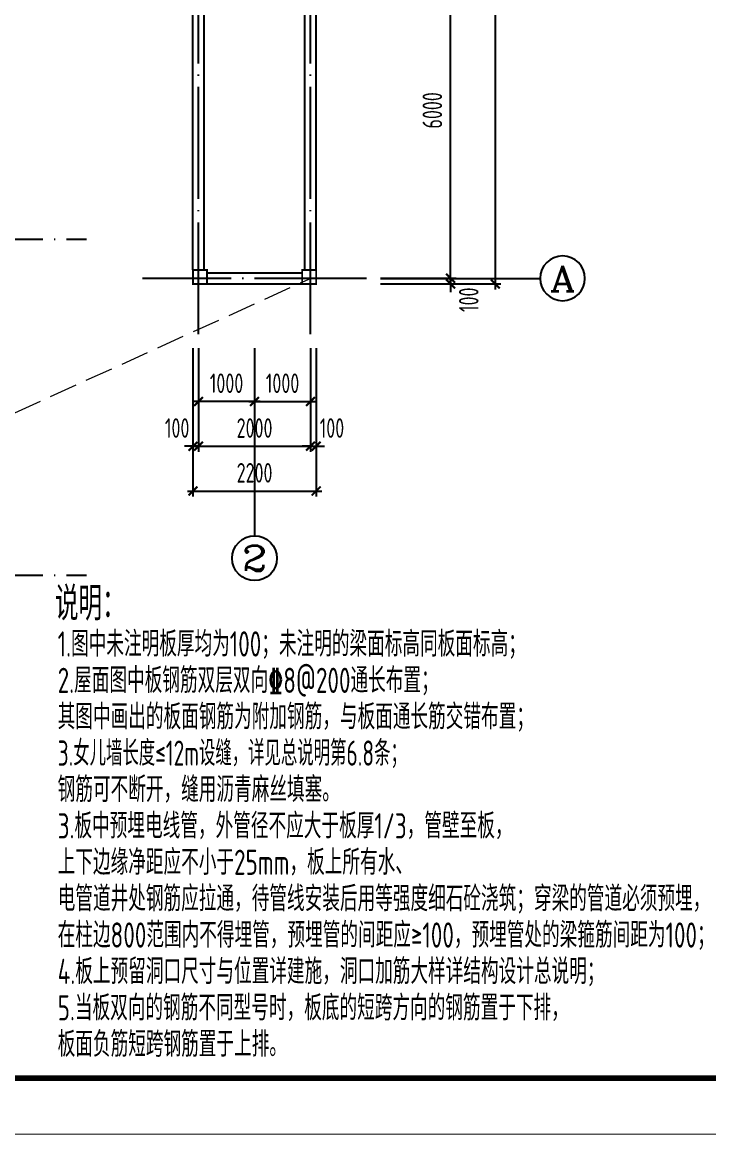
# Model space of a CAD drawing. Extents: x 297659 to 993057, y 192802 to 252212.
# Drawn here: x 829139 to 841398, y 192812 to 212687 of the extents above; entities that cross this region are included whole.
import ezdxf
from ezdxf.enums import TextEntityAlignment as Align

# ---------------------------------------------------------------- set-up
doc = ezdxf.new("R2010")
doc.units = 0
doc.header["$LTSCALE"] = 1000
doc.linetypes.add('DASH', pattern=[0.35, 0.25, -0.1])
doc.linetypes.add('DOTE', pattern=[2.42, 2, -0.2, 0.02, -0.2])
doc.layers.get('0').update_dxf_attribs({"linetype": 'CONTINUOUS'})
doc.layers.get('DEFPOINTS').update_dxf_attribs({"linetype": 'CONTINUOUS'})
for name, color, linetype in [('AXIS', 8, 'DOTE'), ('AXIS_DIM', 3, 'CONTINUOUS'), ('AXIS_TEXT', 3, 'CONTINUOUS'), ('FRAME', 3, 'CONTINUOUS'), ('S_BEAM', 4, 'CONTINUOUS'), ('S_CL', 2, 'CONTINUOUS'), ('TEXT', 7, 'CONTINUOUS'), ('填充', 8, 'CONTINUOUS'), ('板标注', 221, 'CONTINUOUS'), ('第三道尺寸线', 4, 'CONTINUOUS')]:
    doc.layers.add(name, color=color, linetype=linetype)
doc.styles.add('_AXIS', font='complex.shx', dxfattribs={"bigfont": 'gbcbig.shx'})
doc.styles.add('COMPLEX', font='COMPLEX')
doc.styles.add('TSSD_Dimension', font='tssdeng.shx', dxfattribs={"width": 0.7, "bigfont": 'hztxt.shx'})
doc.styles.add('TSSD_Rein', font='tssdeng.shx', dxfattribs={"width": 0.7, "bigfont": 'hztxt.shx'})
doc.dimstyles.new('TSSD_100_100', dxfattribs={"dimtxt": 350, "dimasz": 150, "dimexe": 100, "dimexo": 250, "dimgap": 150, "dimtad": 1, "dimdec": 0, "dimzin": 0, "dimdsep": 46, "dimtxsty": 'TSSD_Dimension', "dimblk": 'ARCHTICK', "dimcen": 0, "dimdle": 100, "dimclrd": 3, "dimclre": 3, "dimclrt": 7, "dimadec": 0, "dimazin": 0, "dimtfac": 1, "dimtdec": 0, "dimtix": 1, "dimtmove": 2, "dimatfit": 3, "dimfxl": 100, "dimtolj": 1, "dimtzin": 0, "dimarcsym": 0})

# ---------------------------------------------------------------- blocks, each defined once
blk = doc.blocks.new('_ARCHTICK')
at = {"color": 0}
blk.add_lwpolyline([(-0.53, -0.53, 0.25, 0.25, 0), (0.53, 0.53, 0.5, 0.5, 0)], format="xyseb", dxfattribs=at)
blk = doc.blocks.new('*D149')
at = {"layer": 'AXIS_DIM', "color": 3, "lineweight": -2}
for p, q in [((835537, 214112), (836887, 214112)), ((836787, 208012), (836787, 214212)), ((835537, 208112), (836887, 208112))]:
    blk.add_line(p, q, dxfattribs=at)
at = {"layer": 'DEFPOINTS', "color": 0}
for p in [(835287, 214112), (836787, 214112), (835287, 208112)]:
    blk.add_point(p, dxfattribs=at)
at = {"layer": 'AXIS_DIM', "color": 3, "lineweight": -2, "xscale": 150, "yscale": 150, "zscale": 150}
for p, rotation in [((836787, 214112), 90), ((836787, 208112), 270)]:
    blk.add_blockref('_ARCHTICK', p, dxfattribs=dict(at, rotation=rotation))
at = {"layer": 'AXIS_DIM', "color": 7, "insert": (836462, 211112), "char_height": 350, "attachment_point": 5, "rotation": 90, "style": 'TSSD_Dimension'}
blk.add_mtext('\\A1;6000', dxfattribs=at)
blk = doc.blocks.new('*D152')
at = {"layer": 'AXIS_DIM', "color": 3, "lineweight": -2}
for p, q in [((835537, 230012), (837687, 230012)), ((837587, 207912), (837587, 230112)), ((835537, 208012), (837687, 208012))]:
    blk.add_line(p, q, dxfattribs=at)
at = {"layer": 'DEFPOINTS', "color": 0}
for p in [(835287, 230012), (837587, 230012), (835287, 208012)]:
    blk.add_point(p, dxfattribs=at)
at = {"layer": 'AXIS_DIM', "color": 3, "lineweight": -2, "xscale": 150, "yscale": 150, "zscale": 150}
for p, rotation in [((837587, 230012), 90), ((837587, 208012), 270)]:
    blk.add_blockref('_ARCHTICK', p, dxfattribs=dict(at, rotation=rotation))
at = {"layer": 'AXIS_DIM', "color": 7, "insert": (837262, 219012), "char_height": 350, "attachment_point": 5, "rotation": 90, "style": 'TSSD_Dimension'}
blk.add_mtext('\\A1;22000', dxfattribs=at)
blk = doc.blocks.new('*D153')
at = {"layer": 'AXIS_DIM', "color": 3, "lineweight": -2}
for p, q in [((835537, 208112), (836887, 208112)), ((836787, 208112), (836787, 208262)), ((836787, 208112), (836787, 208012)), ((835537, 208012), (836887, 208012)), ((836787, 208012), (836787, 207862))]:
    blk.add_line(p, q, dxfattribs=at)
at = {"layer": 'DEFPOINTS', "color": 0}
for p in [(835287, 208112), (835287, 208012), (836787, 208012)]:
    blk.add_point(p, dxfattribs=at)
at = {"layer": 'AXIS_DIM', "color": 3, "lineweight": -2, "xscale": 150, "yscale": 150, "zscale": 150}
for p, rotation in [((836787, 208112), 270), ((836787, 208012), 90)]:
    blk.add_blockref('_ARCHTICK', p, dxfattribs=dict(at, rotation=rotation))
at = {"layer": 'AXIS_DIM', "color": 7, "insert": (837112, 207729), "char_height": 350, "attachment_point": 5, "rotation": 90, "style": 'TSSD_Dimension'}
blk.add_mtext('\\A1;100', dxfattribs=at)
blk = doc.blocks.new('_AXISO')
blk.add_circle((0, 0), 0.5)
at = {"layer": 'AXIS_TEXT', "style": 'COMPLEX', "width": 1.041667}
blk.add_attdef('A', text='', height=0.56, dxfattribs=at).set_placement((-0.25, -0.28), (0.25, -0.28), align=Align.FIT)
blk = doc.blocks.new('*D155')
at = {"layer": 'DEFPOINTS', "color": 0}
for p in [(832287, 207112), (833287, 207112), (832287, 205912)]:
    blk.add_point(p, dxfattribs=at)
at = {"layer": '第三道尺寸线', "color": 3, "lineweight": -2}
for p, q in [((832287, 206862), (832287, 205812)), ((833287, 206862), (833287, 205812)), ((833387, 205912), (832187, 205912))]:
    blk.add_line(p, q, dxfattribs=at)
at = {"layer": '第三道尺寸线', "color": 3, "lineweight": -2, "xscale": 150, "yscale": 150, "zscale": 150, "rotation": 180}
blk.add_blockref('_ARCHTICK', (832287, 205912), dxfattribs=at)
at = {"layer": '第三道尺寸线', "color": 3, "lineweight": -2, "xscale": 150, "yscale": 150, "zscale": 150}
blk.add_blockref('_ARCHTICK', (833287, 205912), dxfattribs=at)
at = {"layer": '第三道尺寸线', "color": 7, "insert": (832787, 206237), "char_height": 350, "attachment_point": 5, "style": 'TSSD_Dimension'}
blk.add_mtext('\\A1;1000', dxfattribs=at)
blk = doc.blocks.new('*D156')
at = {"layer": 'DEFPOINTS', "color": 0}
for p in [(833287, 207112), (834287, 207112), (834287, 205912)]:
    blk.add_point(p, dxfattribs=at)
at = {"layer": '第三道尺寸线', "color": 3, "lineweight": -2}
for p, q in [((833287, 206862), (833287, 205812)), ((834287, 206862), (834287, 205812)), ((833187, 205912), (834387, 205912))]:
    blk.add_line(p, q, dxfattribs=at)
at = {"layer": '第三道尺寸线', "color": 3, "lineweight": -2, "xscale": 150, "yscale": 150, "zscale": 150, "rotation": 180}
blk.add_blockref('_ARCHTICK', (833287, 205912), dxfattribs=at)
at = {"layer": '第三道尺寸线', "color": 3, "lineweight": -2, "xscale": 150, "yscale": 150, "zscale": 150}
blk.add_blockref('_ARCHTICK', (834287, 205912), dxfattribs=at)
at = {"layer": '第三道尺寸线', "color": 7, "insert": (833787, 206237), "char_height": 350, "attachment_point": 5, "style": 'TSSD_Dimension'}
blk.add_mtext('\\A1;1000', dxfattribs=at)
blk = doc.blocks.new('*D157')
at = {"layer": 'AXIS_DIM', "color": 3, "lineweight": -2}
for p, q in [((834287, 206862), (834287, 205012)), ((834387, 206862), (834387, 205012)), ((834287, 205112), (834137, 205112)), ((834287, 205112), (834387, 205112)), ((834387, 205112), (834537, 205112))]:
    blk.add_line(p, q, dxfattribs=at)
at = {"layer": 'DEFPOINTS', "color": 0}
for p in [(834287, 207112), (834387, 207112), (834387, 205112)]:
    blk.add_point(p, dxfattribs=at)
at = {"layer": 'AXIS_DIM', "color": 3, "lineweight": -2, "xscale": 150, "yscale": 150, "zscale": 150}
blk.add_blockref('_ARCHTICK', (834287, 205112), dxfattribs=at)
at = {"layer": 'AXIS_DIM', "color": 3, "lineweight": -2, "xscale": 150, "yscale": 150, "zscale": 150, "rotation": 180}
blk.add_blockref('_ARCHTICK', (834387, 205112), dxfattribs=at)
at = {"layer": 'AXIS_DIM', "color": 7, "insert": (834669, 205437), "char_height": 350, "attachment_point": 5, "style": 'TSSD_Dimension'}
blk.add_mtext('\\A1;100', dxfattribs=at)
blk = doc.blocks.new('*D158')
at = {"layer": 'AXIS_DIM', "color": 3, "lineweight": -2}
for p, q in [((832187, 206862), (832187, 205012)), ((832287, 206862), (832287, 205012)), ((832187, 205112), (832037, 205112)), ((832287, 205112), (832187, 205112)), ((832287, 205112), (832437, 205112))]:
    blk.add_line(p, q, dxfattribs=at)
at = {"layer": 'DEFPOINTS', "color": 0}
for p in [(832187, 207112), (832287, 207112), (832187, 205112)]:
    blk.add_point(p, dxfattribs=at)
at = {"layer": 'AXIS_DIM', "color": 3, "lineweight": -2, "xscale": 150, "yscale": 150, "zscale": 150}
blk.add_blockref('_ARCHTICK', (832187, 205112), dxfattribs=at)
at = {"layer": 'AXIS_DIM', "color": 3, "lineweight": -2, "xscale": 150, "yscale": 150, "zscale": 150, "rotation": 180}
blk.add_blockref('_ARCHTICK', (832287, 205112), dxfattribs=at)
at = {"layer": 'AXIS_DIM', "color": 7, "insert": (831905, 205437), "char_height": 350, "attachment_point": 5, "style": 'TSSD_Dimension'}
blk.add_mtext('\\A1;100', dxfattribs=at)
blk = doc.blocks.new('*D159')
at = {"layer": 'DEFPOINTS', "color": 0}
for p in [(832287, 207112), (834287, 207112), (834287, 205112)]:
    blk.add_point(p, dxfattribs=at)
at = {"layer": '第三道尺寸线', "color": 3, "lineweight": -2}
for p, q in [((832287, 206862), (832287, 205012)), ((834287, 206862), (834287, 205012)), ((832187, 205112), (834387, 205112))]:
    blk.add_line(p, q, dxfattribs=at)
at = {"layer": '第三道尺寸线', "color": 3, "lineweight": -2, "xscale": 150, "yscale": 150, "zscale": 150, "rotation": 180}
blk.add_blockref('_ARCHTICK', (832287, 205112), dxfattribs=at)
at = {"layer": '第三道尺寸线', "color": 3, "lineweight": -2, "xscale": 150, "yscale": 150, "zscale": 150}
blk.add_blockref('_ARCHTICK', (834287, 205112), dxfattribs=at)
at = {"layer": '第三道尺寸线', "color": 7, "insert": (833287, 205437), "char_height": 350, "attachment_point": 5, "style": 'TSSD_Dimension'}
blk.add_mtext('\\A1;2000', dxfattribs=at)
blk = doc.blocks.new('*D160')
at = {"layer": 'AXIS_DIM', "color": 3, "lineweight": -2}
for p, q in [((832187, 206862), (832187, 204212)), ((834387, 206862), (834387, 204212)), ((832087, 204312), (834487, 204312))]:
    blk.add_line(p, q, dxfattribs=at)
at = {"layer": 'DEFPOINTS', "color": 0}
for p in [(832187, 207112), (834387, 207112), (834387, 204312)]:
    blk.add_point(p, dxfattribs=at)
at = {"layer": 'AXIS_DIM', "color": 3, "lineweight": -2, "xscale": 150, "yscale": 150, "zscale": 150, "rotation": 180}
blk.add_blockref('_ARCHTICK', (832187, 204312), dxfattribs=at)
at = {"layer": 'AXIS_DIM', "color": 3, "lineweight": -2, "xscale": 150, "yscale": 150, "zscale": 150}
blk.add_blockref('_ARCHTICK', (834387, 204312), dxfattribs=at)
at = {"layer": 'AXIS_DIM', "color": 7, "insert": (833287, 204637), "char_height": 350, "attachment_point": 5, "style": 'TSSD_Dimension'}
blk.add_mtext('\\A1;2200', dxfattribs=at)
blk = doc.blocks.new('A$C2F0C53E4')
at = {"layer": 'FRAME'}
for points in [[(10, 42010, 20, 20, 0), (10, 10, 20, 20, 0), (59410, 10, 20, 20, 0), (59410, 42010, 20, 20, 0)], [(2510, 41010, 100, 100, 0), (2510, 1010, 100, 100, 0), (58410, 1010, 100, 100, 0), (58410, 41010, 100, 100, 0)]]:
    blk.add_lwpolyline(points, format="xyseb", close=True, dxfattribs=at)

msp = doc.modelspace()

# ---------------------------------------------------------------- linework, layer by layer
at = {"layer": 'AXIS'}
for p, q in [((832286.971, 207111.708), (832286.971, 230911.708)), ((834286.971, 207111.708), (834286.971, 230911.708)), ((812986.971, 208811.708), (830286.971, 208811.708)), ((835286.971, 208111.708), (831286.971, 208111.708)), ((812986.971, 202811.708), (830286.971, 202811.708))]:
    msp.add_line(p, q, dxfattribs=at)
at = {"layer": 'AXIS_TEXT'}
for p, q in [((835536.971, 208111.708), (838386.898, 208111.708)), ((833286.971, 206861.708), (833286.971, 203511.785))]:
    msp.add_line(p, q, dxfattribs=at)
at = {"layer": 'S_BEAM', "ltscale": 0.01}
for p, q in [((832186.971, 208261.708), (832186.971, 213986.708)), ((832386.971, 208261.708), (832386.971, 213986.708)), ((834186.971, 208261.708), (834186.971, 213986.708)), ((834386.971, 208261.708), (834386.971, 213986.708)), ((832436.971, 208211.708), (834136.971, 208211.708)), ((832436.971, 208011.708), (834136.971, 208011.708))]:
    msp.add_line(p, q, dxfattribs=at)
at = {"layer": 'S_CL', "ltscale": 0.01, "const_width": 35}
for points in [[(832436.971, 208011.708), (832436.971, 208261.708), (832186.971, 208261.708), (832186.971, 208011.708)], [(834386.971, 208011.708), (834386.971, 208261.708), (834136.971, 208261.708), (834136.971, 208011.708)]]:
    msp.add_lwpolyline(points, close=True, dxfattribs=at)
at = {"layer": 'TEXT', "linetype": 'DASH', "lineweight": 13, "ltscale": 2}
msp.add_line((822636.971, 202811.708), (834286.971, 208111.708), dxfattribs=at)

# ---------------------------------------------------------------- block references
at = {"layer": 'AXIS_TEXT'}
ref = msp.add_blockref('_AXISO', (838786.898, 208111.708), dxfattribs=dict(at, xscale=-800, yscale=800, zscale=800))
ref.add_attrib('A', 'A', dxfattribs={"height": 452.548, "style": '_AXIS', "width": 1.166667}).set_placement((838560.624, 207885.434), (839013.172, 207885.434), align=Align.FIT)
ref = msp.add_blockref('_AXISO', (833286.971, 203111.785), dxfattribs=dict(at, xscale=800, yscale=800, zscale=800))
ref.add_attrib('A', '2', dxfattribs={"height": 452.548, "style": '_AXIS', "width": 1.5}).set_placement((833060.697, 202885.51), (833513.246, 202885.51), align=Align.FIT)
at = {"layer": '填充'}
msp.add_blockref('A$C2F0C53E4', (804836.971, 192811.708), dxfattribs=at)

# ---------------------------------------------------------------- texts
at = {"layer": '板标注', "style": 'TSSD_Rein'}
for s, height, width, p in [('说明：', 600, 0.7, (829723.358, 202000.629)), ('1.图中未注明板厚均为100；未注明的梁面标高同板面标高；', 450, 0.7, (829771.167, 201354.822)), ('2.屋面图中板钢筋双层双向%%1328@200通长布置；', 450, 0.7, (829771.167, 200704.822)), ('其图中画出的板面钢筋为附加钢筋，与板面通长筋交错布置；', 450, 0.7, (829771.167, 200054.822)), ('3.女儿墙长度\x9212m设缝，详见总说明第6.8条；', 450, 0.65, (829771.167, 199404.822)), ('钢筋可不断开，缝用沥青麻丝填塞。', 450, 0.7, (829771.167, 198754.822)), ('3.板中预埋电线管，外管径不应大于板厚1/3，管壁至板，', 450, 0.7, (829771.167, 198104.822)), ('上下边缘净距应不小于25mm，板上所有水、', 450, 0.7, (829771.167, 197454.822)), ('电管道井处钢筋应拉通，待管线安装后用等强度细石砼浇筑；穿梁的管道必须预埋，', 450, 0.7, (829771.167, 196804.822)), ('在柱边800范围内不得埋管，预埋管的间距应≥100，预埋管处的梁箍筋间距为100；', 450, 0.7, (829771.167, 196154.822)), ('4.板上预留洞口尺寸与位置详建施，洞口加筋大样详结构设计总说明；', 450, 0.7, (829771.167, 195504.822)), ('5.当板双向的钢筋不同型号时，板底的短跨方向的钢筋置于下排，', 450, 0.7, (829771.167, 194854.822)), ('板面负筋短跨钢筋置于上排。', 450, 0.7, (829771.167, 194204.822))]:
    msp.add_text(s, height=height, dxfattribs=dict(at, width=width)).set_placement(p)

# ---------------------------------------------------------------- dimensions: what is measured, and where the dimension line sits
at = {"layer": 'AXIS_DIM'}
for p1, p2, distance, picture, middle in [((835286.971, 208011.708), (835286.971, 230011.708), -2299.927, '*D152', (837261.898, 219011.708)), ((835286.971, 208111.708), (835286.971, 214111.708), -1499.927, '*D149', (836461.898, 211111.708)), ((832186.971, 207111.708), (834386.971, 207111.708), -2799.923, '*D160', (833286.971, 204636.785))]:
    dim = msp.add_aligned_dim(p1=p1, p2=p2, distance=distance, dimstyle='TSSD_100_100', dxfattribs=at)
    dim.commit()
    dim.dimension.update_dxf_attribs({"geometry": picture, "text_midpoint": middle})
for base, p1, p2, angle, picture, middle in [((836786.898, 208011.708), (835286.971, 208111.708), (835286.971, 208011.708), 90, '*D153', (837111.898, 207729.464)), ((832186.971, 205111.785), (832286.971, 207111.708), (832186.971, 207111.708), 180, '*D158', (831904.728, 205436.785))]:
    dim = msp.add_linear_dim(base=base, p1=p1, p2=p2, angle=angle, dimstyle='TSSD_100_100', dxfattribs=at)
    dim.commit()
    dim.dimension.update_dxf_attribs({"geometry": picture, "text_midpoint": middle, "dimtype": 128})
dim = msp.add_linear_dim(base=(834386.971, 205111.785), p1=(834286.971, 207111.708), p2=(834386.971, 207111.708), dimstyle='TSSD_100_100', dxfattribs=at)
dim.commit()
dim.dimension.update_dxf_attribs({"geometry": '*D157', "text_midpoint": (834669.215, 205436.785), "dimtype": 128})
at = {"layer": '第三道尺寸线'}
for base, p1, p2, picture, middle in [((832286.971, 205911.785), (833286.971, 207111.708), (832286.971, 207111.708), '*D155', (832786.971, 206236.785)), ((834286.971, 205111.785), (832286.971, 207111.708), (834286.971, 207111.708), '*D159', (833286.971, 205436.785))]:
    dim = msp.add_linear_dim(base=base, p1=p1, p2=p2, dimstyle='TSSD_100_100', dxfattribs=at)
    dim.commit()
    dim.dimension.update_dxf_attribs({"geometry": picture, "text_midpoint": middle})
dim = msp.add_linear_dim(base=(834286.971, 205911.785), p1=(833286.971, 207111.708), p2=(834286.971, 207111.708), angle=180, dimstyle='TSSD_100_100', dxfattribs=at)
dim.commit()
dim.dimension.update_dxf_attribs({"geometry": '*D156', "text_midpoint": (833786.971, 206236.785)})

doc.saveas('drawing.dxf')
